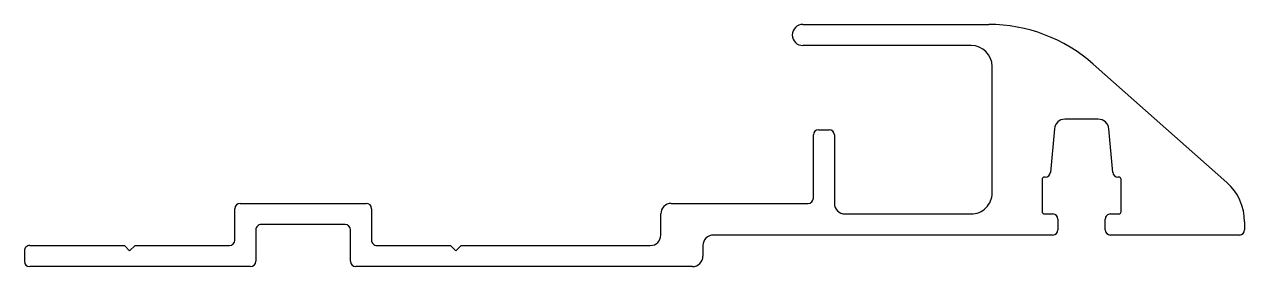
# Model space of a CAD drawing. Extents: x 451 to 567, y 366 to 389.
import ezdxf

# ---------------------------------------------------------------- set-up
doc = ezdxf.new("R2010")
doc.units = 0
doc.layers.get('0').update_dxf_attribs({"linetype": 'CONTINUOUS'})

msp = doc.modelspace()

# ---------------------------------------------------------------- linework, layer by layer
for p, q in [((524.78, 388.71), (542.45, 388.71)), ((540.78, 386.71), (524.78, 386.71)), ((542.78, 372.71), (542.78, 384.71)), ((552.39, 384.94), (565.09, 373.7)), ((552.87, 379.71), (549.69, 379.71)), ((525.78, 372.21), (525.78, 378.21)), ((526.28, 378.71), (527.28, 378.71)), ((527.78, 378.21), (527.78, 371.71)), ((548.7, 378.8), (548.32, 374.66)), ((554.24, 374.66), (553.86, 378.8)), ((547.53, 374.01), (547.53, 370.91)), ((547.82, 374.21), (547.73, 374.21)), ((554.83, 374.21), (554.74, 374.21)), ((555.03, 370.91), (555.03, 374.01)), ((470.78, 368.21), (470.78, 371.21)), ((471.28, 371.71), (483.28, 371.71)), ((483.78, 371.21), (483.78, 368.21)), ((512.28, 371.71), (525.28, 371.71)), ((511.28, 368.71), (511.28, 370.71)), ((528.78, 370.71), (540.78, 370.71)), ((547.73, 370.71), (548.53, 370.71)), ((549.03, 370.21), (549.03, 369.21)), ((553.53, 369.21), (553.53, 370.21)), ((554.03, 370.71), (554.83, 370.71)), ((472.78, 369.21), (472.78, 366.21)), ((481.28, 369.71), (473.28, 369.71)), ((481.78, 366.21), (481.78, 369.21)), ((566.78, 369.96), (566.78, 369.21)), ((548.53, 368.71), (516.28, 368.71)), ((566.28, 368.71), (554.03, 368.71)), ((450.78, 367.21), (450.78, 366.21)), ((451.28, 367.71), (460.3, 367.71)), ((460.3, 367.71), (460.78, 367.21)), ((460.78, 367.21), (461.31, 367.71)), ((461.31, 367.71), (470.28, 367.71)), ((484.28, 367.71), (491.3, 367.71)), ((491.3, 367.71), (491.78, 367.21)), ((491.78, 367.21), (492.31, 367.71)), ((492.31, 367.71), (510.28, 367.71)), ((515.28, 367.71), (515.28, 366.71)), ((472.28, 365.71), (451.28, 365.71)), ((514.28, 365.71), (482.28, 365.71))]:
    msp.add_line(p, q)
for centre, radius, start, end in [((524.78, 387.71), 1, 89.9999, 269.9999), ((542.45, 373.71), 15, 48.49, 89.9999), ((540.78, 384.71), 2, 359.9999, 89.9999), ((549.69, 378.71), 1, 89.9928, 174.8051), ((552.87, 378.71), 1, 5.1974, 89.9928), ((526.28, 378.21), 0.5, 89.9999, 179.9998), ((527.28, 378.21), 0.5, 359.9999, 89.9998), ((547.73, 374.01), 0.2, 89.9927, 179.9996), ((547.82, 374.71), 0.5, 269.9926, 354.8051), ((554.74, 374.71), 0.5, 185.1974, 269.9925), ((554.83, 374.01), 0.2, 359.9999, 89.9925), ((561.78, 369.96), 5, 359.9999, 48.49), ((540.78, 372.71), 2, 269.9998, 359.9999), ((471.28, 371.21), 0.5, 89.9999, 179.9998), ((483.28, 371.21), 0.5, 359.9999, 89.9999), ((512.28, 370.71), 1, 89.9999, 179.9999), ((525.28, 372.21), 0.5, 269.9999, 359.9999), ((528.78, 371.71), 1, 179.9999, 269.9998), ((547.73, 370.91), 0.2, 179.9999, 269.9927), ((548.53, 370.21), 0.5, 359.9998, 89.9928), ((554.03, 370.21), 0.5, 89.7242, 179.9999), ((554.83, 370.91), 0.2, 269.9927, 359.9996), ((473.28, 369.21), 0.5, 89.9999, 179.9999), ((481.28, 369.21), 0.5, 359.9999, 89.9999), ((548.53, 369.21), 0.5, 269.9999, 359.9998), ((554.03, 369.21), 0.5, 179.9999, 269.9999), ((566.28, 369.21), 0.5, 269.9999, 359.9999), ((470.28, 368.21), 0.5, 269.9999, 359.9999), ((484.28, 368.21), 0.5, 179.9998, 269.9998), ((510.28, 368.71), 1, 269.9999, 359.9999), ((516.28, 367.71), 1, 89.9999, 179.9999), ((451.28, 367.21), 0.5, 89.9999, 179.9999), ((514.28, 366.71), 1, 269.9999, 359.9999), ((451.28, 366.21), 0.5, 179.9999, 269.9999), ((472.28, 366.21), 0.5, 269.9999, 359.9999), ((482.28, 366.21), 0.5, 179.9999, 269.9999)]:
    msp.add_arc(centre, radius, start, end)

doc.saveas('drawing.dxf')
